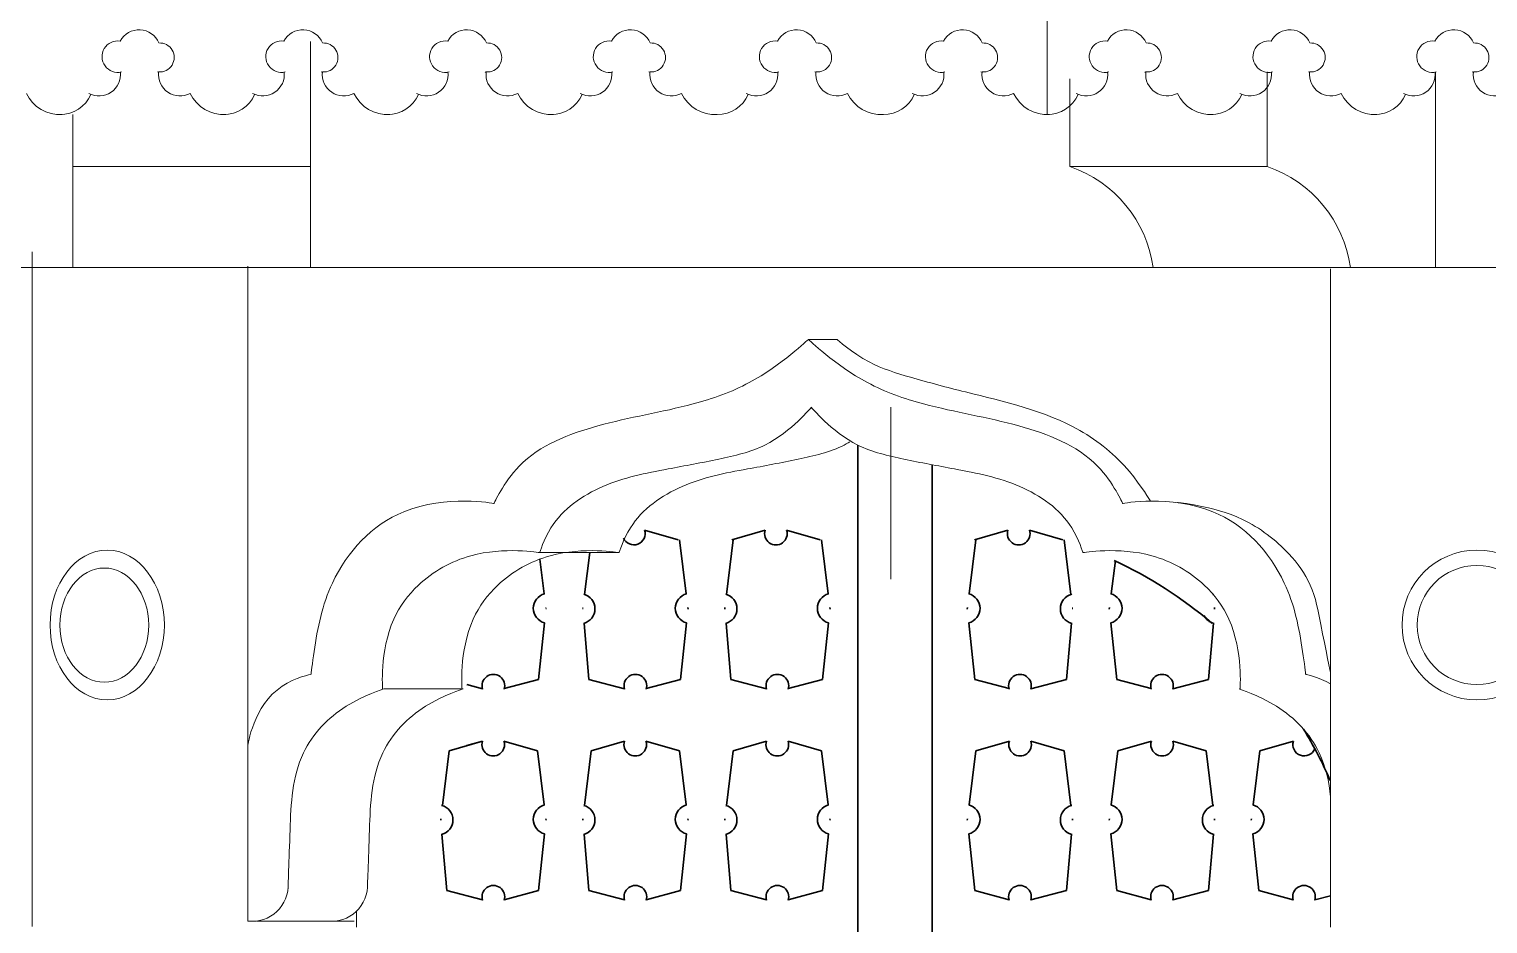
# Model space of a CAD drawing. Header units: millimetres. Extents: x 2399 to 111977, y 1313 to 59551.
# Drawn here: x 40416 to 41961, y 45612 to 46560 of the extents above; entities that cross this region are included whole.
import ezdxf

# ---------------------------------------------------------------- set-up
doc = ezdxf.new("R2010")
doc.units = ezdxf.units.MM
doc.layers.add('detail1', color=7, linetype='Continuous', lineweight=35)
doc.layers.add('main line', color=7, linetype='Continuous', lineweight=13)
doc.layers.add('hatch1', color=7, linetype='Continuous', lineweight=20, true_color=0x6a6a6a)

msp = doc.modelspace()

# ---------------------------------------------------------------- linework, layer by layer
at = {"layer": 'detail1', "color": 7, "linetype": 'Continuous', "lineweight": 35}
for p, q in [((41293.7821, 46119.5093), (41293.7821, 44698.128)), ((41372.6551, 46098.5704), (41372.6551, 44698.128)), ((41103.4126, 46019.0482), (41068.0186, 46029.391)), ((41112.0496, 45961.8144), (41104.8597, 46019.0482)), ((41161.946, 46019.0482), (41154.7821, 45961.1341)), ((41195.6557, 46029.391), (41160.4989, 46019.0482)), ((41253.8055, 46019.0482), (41218.4115, 46029.391)), ((41262.4425, 45961.8144), (41255.2526, 46019.0482)), ((41411.6561, 45961.8144), (41418.846, 46019.0482)), ((41417.3989, 46019.0482), (41452.7929, 46029.391)), ((41475.5487, 46029.391), (41510.7055, 46019.0482)), ((41512.1526, 46019.0482), (41519.3165, 45961.1341)), ((41009.8769, 46005.4979), (41004.3892, 45961.1341)), ((40961.6567, 45961.8144), (40957.0282, 45998.6587)), ((41562.049, 45961.8144), (41566.5088, 45997.3158)), ((41114.0611, 45945.8021), (41113.878, 45947.2603)), ((41153.0659, 45947.2603), (41152.8856, 45945.8021)), ((41264.454, 45945.8021), (41264.2708, 45947.2603)), ((41409.6446, 45945.8021), (41409.8278, 45947.2603)), ((41560.0375, 45945.8021), (41560.2206, 45947.2603)), ((41671.4255, 45947.2603), (41671.6059, 45945.8021)), ((40955.4924, 45871.1693), (40962.0647, 45931.1642)), ((41003.8183, 45930.7353), (41009.0593, 45871.1693)), ((41105.8853, 45871.1693), (41112.4576, 45931.1642)), ((41154.2112, 45930.7353), (41159.4522, 45871.1693)), ((41256.2782, 45871.1693), (41262.8505, 45931.1642)), ((41417.8204, 45871.1693), (41411.2481, 45931.1642)), ((41519.8874, 45930.7353), (41514.6464, 45871.1693)), ((41568.2133, 45871.1693), (41561.641, 45931.1642)), ((41670.2803, 45930.7353), (41665.0393, 45871.1693)), ((40879.6423, 45865.707), (40896.3106, 45861.3664)), ((40919.3966, 45861.4519), (40955.4924, 45871.1693)), ((41009.0593, 45871.1693), (41046.7035, 45861.3664)), ((41069.7895, 45861.4519), (41105.8853, 45871.1693)), ((41159.4522, 45871.1693), (41197.0964, 45861.3664)), ((41220.1823, 45861.4519), (41256.2782, 45871.1693)), ((41453.9163, 45861.4519), (41417.8204, 45871.1693)), ((41514.6464, 45871.1693), (41477.0022, 45861.3664)), ((41604.3091, 45861.4519), (41568.2133, 45871.1693)), ((41665.0393, 45871.1693), (41627.3951, 45861.3664)), ((40896.317, 45805.869), (40861.1602, 45795.5263)), ((40896.317, 45805.869), (40879.6124, 45801.1355)), ((40919.0729, 45805.869), (40954.4668, 45795.5263)), ((41046.7099, 45805.869), (41011.5531, 45795.5263)), ((41104.8597, 45795.5263), (41069.4657, 45805.869)), ((41197.1028, 45805.869), (41161.946, 45795.5263)), ((41255.2526, 45795.5263), (41219.8586, 45805.869)), ((41418.846, 45795.5263), (41454.24, 45805.869)), ((41476.9958, 45805.869), (41512.1526, 45795.5263)), ((41569.2389, 45795.5263), (41604.6329, 45805.869)), ((41627.3887, 45805.869), (41662.5455, 45795.5263)), ((41755.0257, 45805.869), (41719.6318, 45795.5263)), ((40861.1602, 45795.5263), (40853.9963, 45737.6121)), ((40961.6567, 45738.2925), (40954.4668, 45795.5263)), ((41011.5531, 45795.5263), (41004.3892, 45737.6121)), ((41112.0496, 45738.2925), (41104.8597, 45795.5263)), ((41161.946, 45795.5263), (41154.7821, 45737.6121)), ((41262.4425, 45738.2925), (41255.2526, 45795.5263)), ((41411.6561, 45738.2925), (41418.846, 45795.5263)), ((41512.1526, 45795.5263), (41519.3165, 45737.6121)), ((41562.049, 45738.2925), (41569.2389, 45795.5263)), ((41662.5455, 45795.5263), (41669.7094, 45737.6121)), ((41712.4419, 45738.2925), (41719.6318, 45795.5263)), ((40852.2802, 45723.7383), (40852.0998, 45722.2802)), ((40963.6683, 45722.2802), (40963.4851, 45723.7383)), ((41002.6731, 45723.7383), (41002.4927, 45722.2802)), ((41114.0611, 45722.2802), (41113.878, 45723.7383)), ((41153.0659, 45723.7383), (41152.8856, 45722.2802)), ((41264.454, 45722.2802), (41264.2708, 45723.7383)), ((41409.6446, 45722.2802), (41409.8278, 45723.7383)), ((41521.0327, 45723.7383), (41521.213, 45722.2802)), ((41560.0375, 45722.2802), (41560.2206, 45723.7383)), ((41671.4255, 45723.7383), (41671.6059, 45722.2802)), ((41710.4303, 45722.2802), (41710.6135, 45723.7383)), ((40853.4255, 45707.2134), (40858.6664, 45647.6473)), ((40955.4924, 45647.6473), (40962.0647, 45707.6423)), ((41003.8183, 45707.2134), (41009.0593, 45647.6473)), ((41105.8853, 45647.6473), (41112.4576, 45707.6423)), ((41154.2112, 45707.2134), (41159.4522, 45647.6473)), ((41256.2782, 45647.6473), (41262.8505, 45707.6423)), ((41417.8204, 45647.6473), (41411.2481, 45707.6423)), ((41519.8874, 45707.2134), (41514.6464, 45647.6473)), ((41568.2133, 45647.6473), (41561.641, 45707.6423)), ((41670.2803, 45707.2134), (41665.0393, 45647.6473)), ((41718.6062, 45647.6473), (41712.0339, 45707.6423)), ((40858.6664, 45647.6473), (40896.3106, 45637.8444)), ((40919.3966, 45637.9299), (40955.4924, 45647.6473)), ((41009.0593, 45647.6473), (41046.7035, 45637.8444)), ((41069.7895, 45637.9299), (41105.8853, 45647.6473)), ((41159.4522, 45647.6473), (41197.0964, 45637.8444)), ((41220.1823, 45637.9299), (41256.2782, 45647.6473)), ((41453.9163, 45637.9299), (41417.8204, 45647.6473)), ((41514.6464, 45647.6473), (41477.0022, 45637.8444)), ((41604.3091, 45637.9299), (41568.2133, 45647.6473)), ((41665.0393, 45647.6473), (41627.3951, 45637.8444)), ((41754.702, 45637.9299), (41718.6062, 45647.6473)), ((40879.6423, 45642.185), (40896.3106, 45637.8444)), ((41794.4564, 45642.185), (41777.788, 45637.8444))]:
    msp.add_line(p, q, dxfattribs=at)
for centre, radius, start, end in [((41056.6407, 46025.6881), 11.9653, 203.2418441, 18.0271726), ((41207.0336, 46025.6881), 11.9653, 161.9728274, 18.0271726), ((41464.1708, 46025.6881), 11.9653, 161.9728274, 18.0271726), ((41370.1584, 45579.4801), 461.0574, 49.6240233, 64.9928705), ((40966.0139, 45946.5446), 15.8793, 104.4005587, 255.5994413), ((40999.5166, 45946.0208), 15.8793, 284.4005587, 75.5994413), ((41116.4068, 45946.5446), 15.8793, 104.4005587, 255.5994413), ((41149.9094, 45946.0208), 15.8793, 284.4005587, 75.5994413), ((41266.7996, 45946.5446), 15.8793, 104.4005587, 255.5994413), ((41407.299, 45946.5446), 15.8793, 284.4005587, 75.5994413), ((41524.1892, 45946.0208), 15.8793, 104.4005587, 255.5994413), ((41557.6918, 45946.5446), 15.8793, 284.4005587, 75.5994413), ((41674.582, 45946.0208), 15.8793, 104.4005587, 107.8698459), ((41674.582, 45946.0208), 15.8793, 206.6856969, 255.5994413), ((40907.8419, 45864.5597), 11.9653, 341.9728274, 198.0271726), ((41058.2348, 45864.5597), 11.9653, 341.9728274, 198.0271726), ((41208.6277, 45864.5597), 11.9653, 341.9728274, 198.0271726), ((41465.4709, 45864.5597), 11.9653, 341.9728274, 198.0271726), ((41615.8638, 45864.5597), 11.9653, 341.9728274, 198.0271726), ((41371.6055, 45579.4801), 461.0574, 23.5939121, 31.2414191), ((40907.6949, 45802.1662), 11.9653, 161.9728274, 18.0271726), ((41058.0878, 45802.1662), 11.9653, 161.9728274, 18.0271726), ((41208.4807, 45802.1662), 11.9653, 161.9728274, 18.0271726), ((41465.6179, 45802.1662), 11.9653, 161.9728274, 18.0271726), ((41616.0108, 45802.1662), 11.9653, 161.9728274, 18.0271726), ((41766.4037, 45802.1662), 11.9653, 161.9728274, 339.4513972), ((40849.1237, 45722.4989), 15.8793, 284.4005587, 75.5994413), ((40966.0139, 45723.0227), 15.8793, 104.4005587, 255.5994413), ((40999.5166, 45722.4989), 15.8793, 284.4005587, 75.5994413), ((41116.4068, 45723.0227), 15.8793, 104.4005587, 255.5994413), ((41149.9094, 45722.4989), 15.8793, 284.4005587, 75.5994413), ((41266.7996, 45723.0227), 15.8793, 104.4005587, 255.5994413), ((41407.299, 45723.0227), 15.8793, 284.4005587, 75.5994413), ((41524.1892, 45722.4989), 15.8793, 104.4005587, 255.5994413), ((41557.6918, 45723.0227), 15.8793, 284.4005587, 75.5994413), ((41674.582, 45722.4989), 15.8793, 104.4005587, 255.5994413), ((41708.0847, 45723.0227), 15.8793, 284.4005587, 75.5994413), ((40907.8419, 45641.0377), 11.9653, 341.9728274, 198.0271726), ((41058.2348, 45641.0377), 11.9653, 341.9728274, 198.0271726), ((41208.6277, 45641.0377), 11.9653, 341.9728274, 198.0271726), ((41465.4709, 45641.0377), 11.9653, 341.9728274, 198.0271726), ((41615.8638, 45641.0377), 11.9653, 341.9728274, 198.0271726), ((41766.2567, 45641.0377), 11.9653, 341.9728274, 198.0271726)]:
    msp.add_arc(centre, radius, start, end, dxfattribs=at)
at = {"layer": 'hatch1', "color": 251, "linetype": 'Continuous', "lineweight": 20, "true_color": 0x6a6a6a}
for p, q in [((40963.6683, 45945.8021), (40963.4851, 45947.2603)), ((41002.6731, 45947.2603), (41002.4927, 45945.8021)), ((41521.0327, 45947.2603), (41521.213, 45945.8021))]:
    msp.add_line(p, q, dxfattribs=at)
msp.add_arc((41371.6055, 45579.4801), 461.0574, 23.5939121, 31.2414191, dxfattribs=at)
at = {"layer": 'main line', "color": 7, "linetype": 'Continuous', "lineweight": 13}
for p, q in [((41494.2209, 46469.5227), (41494.2209, 46669.4299)), ((40714.3394, 46307.3923), (40714.3394, 46546.9166)), ((41727.3974, 46414.4103), (41727.3974, 46514.6325)), ((41905.6146, 46307.3923), (41905.6146, 46514.6325)), ((41518.4532, 46414.4103), (41518.4532, 46507.276)), ((40462.5478, 46307.3923), (40462.5478, 46469.5227)), ((40714.3394, 46414.4103), (40462.5478, 46414.4103)), ((41518.4532, 46414.4103), (41727.3974, 46414.4103)), ((40419.6131, 45609.7199), (40419.6131, 46324.2577)), ((40647.8431, 45615.3063), (40647.8431, 46308.781)), ((45618.0583, 46307.3923), (40149.5606, 46307.3923)), ((41794.4564, 45608.6844), (41794.4564, 46306.236)), ((41328.6235, 46159.4724), (41328.6235, 45977.2945)), ((41328.6235, 46159.4724), (41328.6235, 45977.2945)), ((41293.7821, 46119.5093), (41293.7821, 44698.128)), ((41372.6551, 46098.5704), (41372.6551, 44698.128)), ((40956.9479, 46005.4979), (41041.0076, 46005.4979)), ((40791.6827, 45861.2704), (40875.7425, 45861.2704)), ((40760.2673, 45615.3063), (40656.8696, 45615.3063)), ((40763.0461, 45608.6844), (40763.0461, 45625.8484))]:
    msp.add_line(p, q, dxfattribs=at)
at = {"layer": 'main line', "color": 7, "linetype": 'Continuous', "lineweight": 13, "flags": 128}
for points in [[(40514.0881, 46514.6325, -1.219803903), (40512.6577, 46547.3144, -0.63216014), (40553.6217, 46545.3161, -1.067465283), (40553.3869, 46514.6325, 0.60309642), (40586.7787, 46491.8662)], [(40514.0881, 46514.6325, -1.219803903), (40512.6577, 46547.3144, -0.63216014), (40553.6217, 46545.3161, -1.067465283), (40553.3869, 46514.6325, 0.60309642), (40586.7787, 46491.8662)], [(40514.0881, 46514.6325, -1.219803903), (40512.6577, 46547.3144, -0.63216014), (40553.6217, 46545.3161, -1.067465283), (40553.3869, 46514.6325, 0.60309642), (40586.7787, 46491.8662)], [(40514.0881, 46514.6325, -1.219803903), (40512.6577, 46547.3144, -0.63216014), (40553.6217, 46545.3161, -1.067465283), (40553.3869, 46514.6325, 0.60309642), (40586.7787, 46491.8662)], [(40514.0881, 46514.6325, -1.219803903), (40512.6577, 46547.3144, -0.63216014), (40553.6217, 46545.3161, -1.067465283), (40553.3869, 46514.6325, 0.60309642), (40586.7787, 46491.8662)], [(40514.0881, 46514.6325, -1.219803903), (40512.6577, 46547.3144, -0.63216014), (40553.6217, 46545.3161, -1.067465283), (40553.3869, 46514.6325, 0.60309642), (40586.7787, 46491.8662)], [(40687.5001, 46514.6325, -1.219803903), (40686.0696, 46547.3144, -0.63216014), (40727.0336, 46545.3161, -1.067465283), (40726.7989, 46514.6325, 0.60309642), (40760.1906, 46491.8662)], [(40687.5001, 46514.6325, -1.219803903), (40686.0696, 46547.3144, -0.63216014), (40727.0336, 46545.3161, -1.067465283), (40726.7989, 46514.6325, 0.60309642), (40760.1906, 46491.8662)], [(40687.5001, 46514.6325, -1.219803903), (40686.0696, 46547.3144, -0.63216014), (40727.0336, 46545.3161, -1.067465283), (40726.7989, 46514.6325, 0.60309642), (40760.1906, 46491.8662)], [(40687.5001, 46514.6325, -1.219803903), (40686.0696, 46547.3144, -0.63216014), (40727.0336, 46545.3161, -1.067465283), (40726.7989, 46514.6325, 0.60309642), (40760.1906, 46491.8662)], [(40687.5001, 46514.6325, -1.219803903), (40686.0696, 46547.3144, -0.63216014), (40727.0336, 46545.3161, -1.067465283), (40726.7989, 46514.6325, 0.60309642), (40760.1906, 46491.8662)], [(40687.5001, 46514.6325, -1.219803903), (40686.0696, 46547.3144, -0.63216014), (40727.0336, 46545.3161, -1.067465283), (40726.7989, 46514.6325, 0.60309642), (40760.1906, 46491.8662)], [(40860.912, 46514.6325, -1.219803903), (40859.4816, 46547.3144, -0.63216014), (40900.4456, 46545.3161, -1.067465283), (40900.2109, 46514.6325, 0.60309642), (40933.6026, 46491.8662)], [(40860.912, 46514.6325, -1.219803903), (40859.4816, 46547.3144, -0.63216014), (40900.4456, 46545.3161, -1.067465283), (40900.2109, 46514.6325, 0.60309642), (40933.6026, 46491.8662)], [(40860.912, 46514.6325, -1.219803903), (40859.4816, 46547.3144, -0.63216014), (40900.4456, 46545.3161, -1.067465283), (40900.2109, 46514.6325, 0.60309642), (40933.6026, 46491.8662)], [(40860.912, 46514.6325, -1.219803903), (40859.4816, 46547.3144, -0.63216014), (40900.4456, 46545.3161, -1.067465283), (40900.2109, 46514.6325, 0.60309642), (40933.6026, 46491.8662)], [(40860.912, 46514.6325, -1.219803903), (40859.4816, 46547.3144, -0.63216014), (40900.4456, 46545.3161, -1.067465283), (40900.2109, 46514.6325, 0.60309642), (40933.6026, 46491.8662)], [(40860.912, 46514.6325, -1.219803903), (40859.4816, 46547.3144, -0.63216014), (40900.4456, 46545.3161, -1.067465283), (40900.2109, 46514.6325, 0.60309642), (40933.6026, 46491.8662)], [(41034.324, 46514.6325, -1.219803903), (41032.8936, 46547.3144, -0.63216014), (41073.8576, 46545.3161, -1.067465283), (41073.6228, 46514.6325, 0.60309642), (41107.0146, 46491.8662)], [(41034.324, 46514.6325, -1.219803903), (41032.8936, 46547.3144, -0.63216014), (41073.8576, 46545.3161, -1.067465283), (41073.6228, 46514.6325, 0.60309642), (41107.0146, 46491.8662)], [(41034.324, 46514.6325, -1.219803903), (41032.8936, 46547.3144, -0.63216014), (41073.8576, 46545.3161, -1.067465283), (41073.6228, 46514.6325, 0.60309642), (41107.0146, 46491.8662)], [(41034.324, 46514.6325, -1.219803903), (41032.8936, 46547.3144, -0.63216014), (41073.8576, 46545.3161, -1.067465283), (41073.6228, 46514.6325, 0.60309642), (41107.0146, 46491.8662)], [(41034.324, 46514.6325, -1.219803903), (41032.8936, 46547.3144, -0.63216014), (41073.8576, 46545.3161, -1.067465283), (41073.6228, 46514.6325, 0.60309642), (41107.0146, 46491.8662)], [(41034.324, 46514.6325, -1.219803903), (41032.8936, 46547.3144, -0.63216014), (41073.8576, 46545.3161, -1.067465283), (41073.6228, 46514.6325, 0.60309642), (41107.0146, 46491.8662)], [(41210.1907, 46514.6325, -1.219803903), (41208.7602, 46547.3144, -0.63216014), (41249.7243, 46545.3161, -1.067465283), (41249.4895, 46514.6325, 0.60309642), (41282.8813, 46491.8662)], [(41210.1907, 46514.6325, -1.219803903), (41208.7602, 46547.3144, -0.63216014), (41249.7243, 46545.3161, -1.067465283), (41249.4895, 46514.6325, 0.60309642), (41282.8813, 46491.8662)], [(41210.1907, 46514.6325, -1.219803903), (41208.7602, 46547.3144, -0.63216014), (41249.7243, 46545.3161, -1.067465283), (41249.4895, 46514.6325, 0.60309642), (41282.8813, 46491.8662)], [(41210.1907, 46514.6325, -1.219803903), (41208.7602, 46547.3144, -0.63216014), (41249.7243, 46545.3161, -1.067465283), (41249.4895, 46514.6325, 0.60309642), (41282.8813, 46491.8662)], [(41210.1907, 46514.6325, -1.219803903), (41208.7602, 46547.3144, -0.63216014), (41249.7243, 46545.3161, -1.067465283), (41249.4895, 46514.6325, 0.60309642), (41282.8813, 46491.8662)], [(41210.1907, 46514.6325, -1.219803903), (41208.7602, 46547.3144, -0.63216014), (41249.7243, 46545.3161, -1.067465283), (41249.4895, 46514.6325, 0.60309642), (41282.8813, 46491.8662)], [(41386.0574, 46514.6325, -1.219803903), (41384.6269, 46547.3144, -0.63216014), (41425.591, 46545.3161, -1.067465283), (41425.3562, 46514.6325, 0.60309642), (41458.748, 46491.8662)], [(41386.0574, 46514.6325, -1.219803903), (41384.6269, 46547.3144, -0.63216014), (41425.591, 46545.3161, -1.067465283), (41425.3562, 46514.6325, 0.60309642), (41458.748, 46491.8662)], [(41386.0574, 46514.6325, -1.219803903), (41384.6269, 46547.3144, -0.63216014), (41425.591, 46545.3161, -1.067465283), (41425.3562, 46514.6325, 0.60309642), (41458.748, 46491.8662)], [(41386.0574, 46514.6325, -1.219803903), (41384.6269, 46547.3144, -0.63216014), (41425.591, 46545.3161, -1.067465283), (41425.3562, 46514.6325, 0.60309642), (41458.748, 46491.8662)], [(41386.0574, 46514.6325, -1.219803903), (41384.6269, 46547.3144, -0.63216014), (41425.591, 46545.3161, -1.067465283), (41425.3562, 46514.6325, 0.60309642), (41458.748, 46491.8662)], [(41386.0574, 46514.6325, -1.219803903), (41384.6269, 46547.3144, -0.63216014), (41425.591, 46545.3161, -1.067465283), (41425.3562, 46514.6325, 0.60309642), (41458.748, 46491.8662)], [(41559.4694, 46514.6325, -1.219803903), (41558.0389, 46547.3144, -0.63216014), (41599.0029, 46545.3161, -1.067465283), (41598.7682, 46514.6325, 0.60309642), (41632.1599, 46491.8662)], [(41559.4694, 46514.6325, -1.219803903), (41558.0389, 46547.3144, -0.63216014), (41599.0029, 46545.3161, -1.067465283), (41598.7682, 46514.6325, 0.60309642), (41632.1599, 46491.8662)], [(41559.4694, 46514.6325, -1.219803903), (41558.0389, 46547.3144, -0.63216014), (41599.0029, 46545.3161, -1.067465283), (41598.7682, 46514.6325, 0.60309642), (41632.1599, 46491.8662)], [(41559.4694, 46514.6325, -1.219803903), (41558.0389, 46547.3144, -0.63216014), (41599.0029, 46545.3161, -1.067465283), (41598.7682, 46514.6325, 0.60309642), (41632.1599, 46491.8662)], [(41559.4694, 46514.6325, -1.219803903), (41558.0389, 46547.3144, -0.63216014), (41599.0029, 46545.3161, -1.067465283), (41598.7682, 46514.6325, 0.60309642), (41632.1599, 46491.8662)], [(41559.4694, 46514.6325, -1.219803903), (41558.0389, 46547.3144, -0.63216014), (41599.0029, 46545.3161, -1.067465283), (41598.7682, 46514.6325, 0.60309642), (41632.1599, 46491.8662)], [(41732.8813, 46514.6325, -1.219803903), (41731.4509, 46547.3144, -0.63216014), (41772.4149, 46545.3161, -1.067465283), (41772.1801, 46514.6325, 0.60309642), (41805.5719, 46491.8662)], [(41732.8813, 46514.6325, -1.219803903), (41731.4509, 46547.3144, -0.63216014), (41772.4149, 46545.3161, -1.067465283), (41772.1801, 46514.6325, 0.60309642), (41805.5719, 46491.8662)], [(41732.8813, 46514.6325, -1.219803903), (41731.4509, 46547.3144, -0.63216014), (41772.4149, 46545.3161, -1.067465283), (41772.1801, 46514.6325, 0.60309642), (41805.5719, 46491.8662)], [(41732.8813, 46514.6325, -1.219803903), (41731.4509, 46547.3144, -0.63216014), (41772.4149, 46545.3161, -1.067465283), (41772.1801, 46514.6325, 0.60309642), (41805.5719, 46491.8662)], [(41732.8813, 46514.6325, -1.219803903), (41731.4509, 46547.3144, -0.63216014), (41772.4149, 46545.3161, -1.067465283), (41772.1801, 46514.6325, 0.60309642), (41805.5719, 46491.8662)], [(41732.8813, 46514.6325, -1.219803903), (41731.4509, 46547.3144, -0.63216014), (41772.4149, 46545.3161, -1.067465283), (41772.1801, 46514.6325, 0.60309642), (41805.5719, 46491.8662)], [(41906.2933, 46514.6325, -1.219803903), (41904.8628, 46547.3144, -0.63216014), (41945.8269, 46545.3161, -1.067465283), (41945.5921, 46514.6325, 0.60309642), (41978.9839, 46491.8662)], [(41906.2933, 46514.6325, -1.219803903), (41904.8628, 46547.3144, -0.63216014), (41945.8269, 46545.3161, -1.067465283), (41945.5921, 46514.6325, 0.60309642), (41978.9839, 46491.8662)], [(41906.2933, 46514.6325, -1.219803903), (41904.8628, 46547.3144, -0.63216014), (41945.8269, 46545.3161, -1.067465283), (41945.5921, 46514.6325, 0.60309642), (41978.9839, 46491.8662)], [(41906.2933, 46514.6325, -1.219803903), (41904.8628, 46547.3144, -0.63216014), (41945.8269, 46545.3161, -1.067465283), (41945.5921, 46514.6325, 0.60309642), (41978.9839, 46491.8662)], [(41906.2933, 46514.6325, -1.219803903), (41904.8628, 46547.3144, -0.63216014), (41945.8269, 46545.3161, -1.067465283), (41945.5921, 46514.6325, 0.60309642), (41978.9839, 46491.8662)], [(41906.2933, 46514.6325, -1.219803903), (41904.8628, 46547.3144, -0.63216014), (41945.8269, 46545.3161, -1.067465283), (41945.5921, 46514.6325, 0.60309642), (41978.9839, 46491.8662)], [(40512.8904, 46514.6325, -0.60309642), (40479.4986, 46491.8662)], [(40512.8904, 46514.6325, -0.60309642), (40479.4986, 46491.8662)], [(40512.8904, 46514.6325, -0.60309642), (40479.4986, 46491.8662)], [(40512.8904, 46514.6325, -0.60309642), (40479.4986, 46491.8662)], [(40512.8904, 46514.6325, -0.60309642), (40479.4986, 46491.8662)], [(40512.8904, 46514.6325, -0.60309642), (40479.4986, 46491.8662)], [(40552.1892, 46514.6325, 0.017938026), (40553.3606, 46514.3886)], [(40552.1892, 46514.6325, 0.017938026), (40553.3606, 46514.3886)], [(40552.1892, 46514.6325, 0.017938026), (40553.3606, 46514.3886)], [(40552.1892, 46514.6325, 0.017938026), (40553.3606, 46514.3886)], [(40552.1892, 46514.6325, 0.017938026), (40553.3606, 46514.3886)], [(40552.1892, 46514.6325, 0.017938026), (40553.3606, 46514.3886)], [(40686.3024, 46514.6325, -0.60309642), (40652.9106, 46491.8662)], [(40686.3024, 46514.6325, -0.60309642), (40652.9106, 46491.8662)], [(40686.3024, 46514.6325, -0.60309642), (40652.9106, 46491.8662)], [(40686.3024, 46514.6325, -0.60309642), (40652.9106, 46491.8662)], [(40686.3024, 46514.6325, -0.60309642), (40652.9106, 46491.8662)], [(40686.3024, 46514.6325, -0.60309642), (40652.9106, 46491.8662)], [(40725.6012, 46514.6325, 0.017938026), (40726.7725, 46514.3886)], [(40725.6012, 46514.6325, 0.017938026), (40726.7725, 46514.3886)], [(40725.6012, 46514.6325, 0.017938026), (40726.7725, 46514.3886)], [(40725.6012, 46514.6325, 0.017938026), (40726.7725, 46514.3886)], [(40725.6012, 46514.6325, 0.017938026), (40726.7725, 46514.3886)], [(40725.6012, 46514.6325, 0.017938026), (40726.7725, 46514.3886)], [(40859.7143, 46514.6325, -0.60309642), (40826.3226, 46491.8662)], [(40859.7143, 46514.6325, -0.60309642), (40826.3226, 46491.8662)], [(40859.7143, 46514.6325, -0.60309642), (40826.3226, 46491.8662)], [(40859.7143, 46514.6325, -0.60309642), (40826.3226, 46491.8662)], [(40859.7143, 46514.6325, -0.60309642), (40826.3226, 46491.8662)], [(40859.7143, 46514.6325, -0.60309642), (40826.3226, 46491.8662)], [(40899.0131, 46514.6325, 0.017938026), (40900.1845, 46514.3886)], [(40899.0131, 46514.6325, 0.017938026), (40900.1845, 46514.3886)], [(40899.0131, 46514.6325, 0.017938026), (40900.1845, 46514.3886)], [(40899.0131, 46514.6325, 0.017938026), (40900.1845, 46514.3886)], [(40899.0131, 46514.6325, 0.017938026), (40900.1845, 46514.3886)], [(40899.0131, 46514.6325, 0.017938026), (40900.1845, 46514.3886)], [(41033.1263, 46514.6325, -0.60309642), (40999.7345, 46491.8662)], [(41033.1263, 46514.6325, -0.60309642), (40999.7345, 46491.8662)], [(41033.1263, 46514.6325, -0.60309642), (40999.7345, 46491.8662)], [(41033.1263, 46514.6325, -0.60309642), (40999.7345, 46491.8662)], [(41033.1263, 46514.6325, -0.60309642), (40999.7345, 46491.8662)], [(41033.1263, 46514.6325, -0.60309642), (40999.7345, 46491.8662)], [(41072.4251, 46514.6325, 0.017938026), (41073.5965, 46514.3886)], [(41072.4251, 46514.6325, 0.017938026), (41073.5965, 46514.3886)], [(41072.4251, 46514.6325, 0.017938026), (41073.5965, 46514.3886)], [(41072.4251, 46514.6325, 0.017938026), (41073.5965, 46514.3886)], [(41072.4251, 46514.6325, 0.017938026), (41073.5965, 46514.3886)], [(41072.4251, 46514.6325, 0.017938026), (41073.5965, 46514.3886)], [(41208.993, 46514.6325, -0.60309642), (41175.6012, 46491.8662)], [(41208.993, 46514.6325, -0.60309642), (41175.6012, 46491.8662)], [(41208.993, 46514.6325, -0.60309642), (41175.6012, 46491.8662)], [(41208.993, 46514.6325, -0.60309642), (41175.6012, 46491.8662)], [(41208.993, 46514.6325, -0.60309642), (41175.6012, 46491.8662)], [(41208.993, 46514.6325, -0.60309642), (41175.6012, 46491.8662)], [(41248.2918, 46514.6325, 0.017938026), (41249.4632, 46514.3886)], [(41248.2918, 46514.6325, 0.017938026), (41249.4632, 46514.3886)], [(41248.2918, 46514.6325, 0.017938026), (41249.4632, 46514.3886)], [(41248.2918, 46514.6325, 0.017938026), (41249.4632, 46514.3886)], [(41248.2918, 46514.6325, 0.017938026), (41249.4632, 46514.3886)], [(41248.2918, 46514.6325, 0.017938026), (41249.4632, 46514.3886)], [(41384.8597, 46514.6325, -0.60309642), (41351.4679, 46491.8662)], [(41384.8597, 46514.6325, -0.60309642), (41351.4679, 46491.8662)], [(41384.8597, 46514.6325, -0.60309642), (41351.4679, 46491.8662)], [(41384.8597, 46514.6325, -0.60309642), (41351.4679, 46491.8662)], [(41384.8597, 46514.6325, -0.60309642), (41351.4679, 46491.8662)], [(41384.8597, 46514.6325, -0.60309642), (41351.4679, 46491.8662)], [(41424.1585, 46514.6325, 0.017938026), (41425.3299, 46514.3886)], [(41424.1585, 46514.6325, 0.017938026), (41425.3299, 46514.3886)], [(41424.1585, 46514.6325, 0.017938026), (41425.3299, 46514.3886)], [(41424.1585, 46514.6325, 0.017938026), (41425.3299, 46514.3886)], [(41424.1585, 46514.6325, 0.017938026), (41425.3299, 46514.3886)], [(41424.1585, 46514.6325, 0.017938026), (41425.3299, 46514.3886)], [(41558.2716, 46514.6325, -0.60309642), (41524.8799, 46491.8662)], [(41558.2716, 46514.6325, -0.60309642), (41524.8799, 46491.8662)], [(41558.2716, 46514.6325, -0.60309642), (41524.8799, 46491.8662)], [(41558.2716, 46514.6325, -0.60309642), (41524.8799, 46491.8662)], [(41558.2716, 46514.6325, -0.60309642), (41524.8799, 46491.8662)], [(41558.2716, 46514.6325, -0.60309642), (41524.8799, 46491.8662)], [(41597.5705, 46514.6325, 0.017938026), (41598.7418, 46514.3886)], [(41597.5705, 46514.6325, 0.017938026), (41598.7418, 46514.3886)], [(41597.5705, 46514.6325, 0.017938026), (41598.7418, 46514.3886)], [(41597.5705, 46514.6325, 0.017938026), (41598.7418, 46514.3886)], [(41597.5705, 46514.6325, 0.017938026), (41598.7418, 46514.3886)], [(41597.5705, 46514.6325, 0.017938026), (41598.7418, 46514.3886)], [(41731.6836, 46514.6325, -0.60309642), (41698.2918, 46491.8662)], [(41731.6836, 46514.6325, -0.60309642), (41698.2918, 46491.8662)], [(41731.6836, 46514.6325, -0.60309642), (41698.2918, 46491.8662)], [(41731.6836, 46514.6325, -0.60309642), (41698.2918, 46491.8662)], [(41731.6836, 46514.6325, -0.60309642), (41698.2918, 46491.8662)], [(41731.6836, 46514.6325, -0.60309642), (41698.2918, 46491.8662)], [(41770.9824, 46514.6325, 0.017938026), (41772.1538, 46514.3886)], [(41770.9824, 46514.6325, 0.017938026), (41772.1538, 46514.3886)], [(41770.9824, 46514.6325, 0.017938026), (41772.1538, 46514.3886)], [(41770.9824, 46514.6325, 0.017938026), (41772.1538, 46514.3886)], [(41770.9824, 46514.6325, 0.017938026), (41772.1538, 46514.3886)], [(41770.9824, 46514.6325, 0.017938026), (41772.1538, 46514.3886)], [(41905.0956, 46514.6325, -0.60309642), (41871.7038, 46491.8662)], [(41905.0956, 46514.6325, -0.60309642), (41871.7038, 46491.8662)], [(41905.0956, 46514.6325, -0.60309642), (41871.7038, 46491.8662)], [(41905.0956, 46514.6325, -0.60309642), (41871.7038, 46491.8662)], [(41905.0956, 46514.6325, -0.60309642), (41871.7038, 46491.8662)], [(41905.0956, 46514.6325, -0.60309642), (41871.7038, 46491.8662)], [(41944.3944, 46514.6325, 0.017938026), (41945.5658, 46514.3886)], [(41944.3944, 46514.6325, 0.017938026), (41945.5658, 46514.3886)], [(41944.3944, 46514.6325, 0.017938026), (41945.5658, 46514.3886)], [(41944.3944, 46514.6325, 0.017938026), (41945.5658, 46514.3886)], [(41944.3944, 46514.6325, 0.017938026), (41945.5658, 46514.3886)], [(41944.3944, 46514.6325, 0.017938026), (41945.5658, 46514.3886)], [(40451.2944, 46469.5227, -0.304535594), (40413.3667, 46491.8662)], [(40451.2944, 46469.5227, -0.304535594), (40413.3667, 46491.8662)], [(40451.2944, 46469.5227, -0.304535594), (40413.3667, 46491.8662)], [(40451.2944, 46469.5227, -0.304535594), (40413.3667, 46491.8662)], [(40451.2944, 46469.5227, -0.304535594), (40413.3667, 46491.8662)], [(40451.2944, 46469.5227, -0.304535594), (40413.3667, 46491.8662)], [(40481.613, 46490.8813, -0.304535594), (40448.8397, 46469.5227)], [(40481.613, 46490.8813, -0.304535594), (40448.8397, 46469.5227)], [(40481.613, 46490.8813, -0.304535594), (40448.8397, 46469.5227)], [(40481.613, 46490.8813, -0.304535594), (40448.8397, 46469.5227)], [(40481.613, 46490.8813, -0.304535594), (40448.8397, 46469.5227)], [(40481.613, 46490.8813, -0.304535594), (40448.8397, 46469.5227)], [(40624.7064, 46469.5227, -0.304535594), (40586.7787, 46491.8662)], [(40624.7064, 46469.5227, -0.304535594), (40586.7787, 46491.8662)], [(40624.7064, 46469.5227, -0.304535594), (40586.7787, 46491.8662)], [(40624.7064, 46469.5227, -0.304535594), (40586.7787, 46491.8662)], [(40624.7064, 46469.5227, -0.304535594), (40586.7787, 46491.8662)], [(40624.7064, 46469.5227, -0.304535594), (40586.7787, 46491.8662)], [(40655.025, 46490.8813, -0.304535594), (40622.2516, 46469.5227)], [(40655.025, 46490.8813, -0.304535594), (40622.2516, 46469.5227)], [(40655.025, 46490.8813, -0.304535594), (40622.2516, 46469.5227)], [(40655.025, 46490.8813, -0.304535594), (40622.2516, 46469.5227)], [(40655.025, 46490.8813, -0.304535594), (40622.2516, 46469.5227)], [(40655.025, 46490.8813, -0.304535594), (40622.2516, 46469.5227)], [(40798.1183, 46469.5227, -0.304535594), (40760.1906, 46491.8662)], [(40798.1183, 46469.5227, -0.304535594), (40760.1906, 46491.8662)], [(40798.1183, 46469.5227, -0.304535594), (40760.1906, 46491.8662)], [(40798.1183, 46469.5227, -0.304535594), (40760.1906, 46491.8662)], [(40798.1183, 46469.5227, -0.304535594), (40760.1906, 46491.8662)], [(40798.1183, 46469.5227, -0.304535594), (40760.1906, 46491.8662)], [(40828.437, 46490.8813, -0.304535594), (40795.6636, 46469.5227)], [(40828.437, 46490.8813, -0.304535594), (40795.6636, 46469.5227)], [(40828.437, 46490.8813, -0.304535594), (40795.6636, 46469.5227)], [(40828.437, 46490.8813, -0.304535594), (40795.6636, 46469.5227)], [(40828.437, 46490.8813, -0.304535594), (40795.6636, 46469.5227)], [(40828.437, 46490.8813, -0.304535594), (40795.6636, 46469.5227)], [(40971.5303, 46469.5227, -0.304535594), (40933.6026, 46491.8662)], [(40971.5303, 46469.5227, -0.304535594), (40933.6026, 46491.8662)], [(40971.5303, 46469.5227, -0.304535594), (40933.6026, 46491.8662)], [(40971.5303, 46469.5227, -0.304535594), (40933.6026, 46491.8662)], [(40971.5303, 46469.5227, -0.304535594), (40933.6026, 46491.8662)], [(40971.5303, 46469.5227, -0.304535594), (40933.6026, 46491.8662)], [(41001.8489, 46490.8813, -0.304535594), (40969.0756, 46469.5227)], [(41001.8489, 46490.8813, -0.304535594), (40969.0756, 46469.5227)], [(41001.8489, 46490.8813, -0.304535594), (40969.0756, 46469.5227)], [(41001.8489, 46490.8813, -0.304535594), (40969.0756, 46469.5227)], [(41001.8489, 46490.8813, -0.304535594), (40969.0756, 46469.5227)], [(41001.8489, 46490.8813, -0.304535594), (40969.0756, 46469.5227)], [(41144.9423, 46469.5227, -0.304535594), (41107.0146, 46491.8662)], [(41144.9423, 46469.5227, -0.304535594), (41107.0146, 46491.8662)], [(41144.9423, 46469.5227, -0.304535594), (41107.0146, 46491.8662)], [(41144.9423, 46469.5227, -0.304535594), (41107.0146, 46491.8662)], [(41144.9423, 46469.5227, -0.304535594), (41107.0146, 46491.8662)], [(41144.9423, 46469.5227, -0.304535594), (41107.0146, 46491.8662)], [(41177.7156, 46490.8813, -0.304535594), (41144.9423, 46469.5227)], [(41177.7156, 46490.8813, -0.304535594), (41144.9423, 46469.5227)], [(41177.7156, 46490.8813, -0.304535594), (41144.9423, 46469.5227)], [(41177.7156, 46490.8813, -0.304535594), (41144.9423, 46469.5227)], [(41177.7156, 46490.8813, -0.304535594), (41144.9423, 46469.5227)], [(41177.7156, 46490.8813, -0.304535594), (41144.9423, 46469.5227)], [(41320.809, 46469.5227, -0.304535594), (41282.8813, 46491.8662)], [(41320.809, 46469.5227, -0.304535594), (41282.8813, 46491.8662)], [(41320.809, 46469.5227, -0.304535594), (41282.8813, 46491.8662)], [(41320.809, 46469.5227, -0.304535594), (41282.8813, 46491.8662)], [(41320.809, 46469.5227, -0.304535594), (41282.8813, 46491.8662)], [(41320.809, 46469.5227, -0.304535594), (41282.8813, 46491.8662)], [(41353.5823, 46490.8813, -0.304535594), (41320.809, 46469.5227)], [(41353.5823, 46490.8813, -0.304535594), (41320.809, 46469.5227)], [(41353.5823, 46490.8813, -0.304535594), (41320.809, 46469.5227)], [(41353.5823, 46490.8813, -0.304535594), (41320.809, 46469.5227)], [(41353.5823, 46490.8813, -0.304535594), (41320.809, 46469.5227)], [(41353.5823, 46490.8813, -0.304535594), (41320.809, 46469.5227)], [(41496.6757, 46469.5227, -0.304535594), (41458.748, 46491.8662)], [(41496.6757, 46469.5227, -0.304535594), (41458.748, 46491.8662)], [(41496.6757, 46469.5227, -0.304535594), (41458.748, 46491.8662)], [(41496.6757, 46469.5227, -0.304535594), (41458.748, 46491.8662)], [(41496.6757, 46469.5227, -0.304535594), (41458.748, 46491.8662)], [(41496.6757, 46469.5227, -0.304535594), (41458.748, 46491.8662)], [(41526.9943, 46490.8813, -0.304535594), (41494.2209, 46469.5227)], [(41526.9943, 46490.8813, -0.304535594), (41494.2209, 46469.5227)], [(41526.9943, 46490.8813, -0.304535594), (41494.2209, 46469.5227)], [(41526.9943, 46490.8813, -0.304535594), (41494.2209, 46469.5227)], [(41526.9943, 46490.8813, -0.304535594), (41494.2209, 46469.5227)], [(41526.9943, 46490.8813, -0.304535594), (41494.2209, 46469.5227)], [(41670.0876, 46469.5227, -0.304535594), (41632.1599, 46491.8662)], [(41670.0876, 46469.5227, -0.304535594), (41632.1599, 46491.8662)], [(41670.0876, 46469.5227, -0.304535594), (41632.1599, 46491.8662)], [(41670.0876, 46469.5227, -0.304535594), (41632.1599, 46491.8662)], [(41670.0876, 46469.5227, -0.304535594), (41632.1599, 46491.8662)], [(41670.0876, 46469.5227, -0.304535594), (41632.1599, 46491.8662)], [(41700.4063, 46490.8813, -0.304535594), (41667.6329, 46469.5227)], [(41700.4063, 46490.8813, -0.304535594), (41667.6329, 46469.5227)], [(41700.4063, 46490.8813, -0.304535594), (41667.6329, 46469.5227)], [(41700.4063, 46490.8813, -0.304535594), (41667.6329, 46469.5227)], [(41700.4063, 46490.8813, -0.304535594), (41667.6329, 46469.5227)], [(41700.4063, 46490.8813, -0.304535594), (41667.6329, 46469.5227)], [(41843.4996, 46469.5227, -0.304535594), (41805.5719, 46491.8662)], [(41843.4996, 46469.5227, -0.304535594), (41805.5719, 46491.8662)], [(41843.4996, 46469.5227, -0.304535594), (41805.5719, 46491.8662)], [(41843.4996, 46469.5227, -0.304535594), (41805.5719, 46491.8662)], [(41843.4996, 46469.5227, -0.304535594), (41805.5719, 46491.8662)], [(41843.4996, 46469.5227, -0.304535594), (41805.5719, 46491.8662)], [(41873.8182, 46490.8813, -0.304535594), (41841.0449, 46469.5227)], [(41873.8182, 46490.8813, -0.304535594), (41841.0449, 46469.5227)], [(41873.8182, 46490.8813, -0.304535594), (41841.0449, 46469.5227)], [(41873.8182, 46490.8813, -0.304535594), (41841.0449, 46469.5227)], [(41873.8182, 46490.8813, -0.304535594), (41841.0449, 46469.5227)], [(41873.8182, 46490.8813, -0.304535594), (41841.0449, 46469.5227)]]:
    msp.add_lwpolyline(points, format="xyb", dxfattribs=at)
at = {"layer": 'main line', "color": 7, "linetype": 'Continuous', "lineweight": 13}
for radius in [79.3031, 63.1589]:
    msp.add_circle((41949.3785, 45928.8788), radius, dxfattribs=at)
for centre, radius, start, end in [((41475.5776, 46289.4625), 132.0994, 7.8008289, 71.0604356), ((41684.5218, 46289.4625), 132.0994, 7.8008289, 71.0604356), ((40652.3563, 45653.2459), 38.2071, 263.2159862, 3.1392096), ((40736.4161, 45653.2459), 38.2071, 263.2159862, 3.1392096)]:
    msp.add_arc(centre, radius, start, end, dxfattribs=at)
for centre, major_axis, ratio in [((40498.9162, 45928.8788), (0, 79.3031), 0.762827774), ((40495.8264, 45928.7479), (0, 60.4946), 0.776919766)]:
    msp.add_ellipse(centre, major_axis=major_axis, ratio=ratio, dxfattribs=at)
for points, knots in [([(40908.4992, 46057.5928), (40908.4992, 46057.5928), (40918.4811, 46079.9885), (40935.2236, 46097.1642), (40957.2625, 46119.7733), (40987.873, 46131.2003), (41018.4555, 46139.7366), (41051.7186, 46149.0212), (41085.9672, 46154.1451), (41119.3565, 46163.0214), (41139.9417, 46168.4939), (41160.1352, 46175.5131), (41178.8622, 46185.6595), (41212.9986, 46204.1547), (41241.3958, 46231.3461), (41241.3958, 46231.3461)], [0, 0, 0, 0, 1, 1, 1, 2, 2, 2, 3, 3, 3, 4, 4, 4, 5, 5, 5, 5]), ([(41574.2924, 46057.5928), (41574.2924, 46057.5928), (41564.3105, 46079.9885), (41547.568, 46097.1642), (41525.5292, 46119.7733), (41494.9186, 46131.2003), (41464.3362, 46139.7366), (41431.0731, 46149.0212), (41396.8245, 46154.1451), (41363.4352, 46163.0214), (41342.8499, 46168.4939), (41322.6565, 46175.5131), (41303.9294, 46185.6595), (41269.793, 46204.1547), (41241.3958, 46231.3461), (41241.3958, 46231.3461)], [0, 0, 0, 0, 1, 1, 1, 2, 2, 2, 3, 3, 3, 4, 4, 4, 5, 5, 5, 5]), ([(41271.8237, 46231.3461), (41271.8237, 46231.3461), (41287.4211, 46217.2541), (41305.7807, 46207.4863), (41319.5155, 46200.1791), (41334.4863, 46195.65), (41349.4398, 46191.3163), (41368.7706, 46185.714), (41388.235, 46180.5759), (41407.7589, 46175.6897), (41449.4004, 46165.2683), (41491.6253, 46156.0739), (41528.841, 46134.9661), (41548.7962, 46123.648), (41566.5535, 46108.858), (41581.3716, 46091.3769), (41593.8112, 46076.7017), (41603.7684, 46060.115), (41603.7684, 46060.115)], [0, 0, 0, 0, 1, 1, 1, 2, 2, 2, 3, 3, 3, 4, 4, 4, 5, 5, 5, 6, 6, 6, 6]), ([(40956.9479, 46005.4979), (40956.9479, 46005.4979), (40961.1909, 46019.5021), (40968.8477, 46031.7595), (40981.4995, 46052.0132), (41001.8551, 46066.045), (41023.833, 46075.6657), (41045.7436, 46085.257), (41069.2927, 46089.7233), (41092.8433, 46094.157), (41110.7492, 46097.5279), (41128.6903, 46100.7147), (41146.4979, 46104.5762), (41163.2203, 46108.2024), (41180.0842, 46111.8025), (41195.3453, 46119.5093), (41223.8342, 46133.896), (41244.5637, 46159.4724), (41244.5637, 46159.4724)], [0, 0, 0, 0, 1, 1, 1, 2, 2, 2, 3, 3, 3, 4, 4, 4, 5, 5, 5, 6, 6, 6, 6]), ([(41532.1796, 46005.4979), (41532.1796, 46005.4979), (41527.9366, 46019.5021), (41520.2798, 46031.7595), (41507.6279, 46052.0132), (41487.2723, 46066.045), (41465.2945, 46075.6657), (41443.3839, 46085.257), (41419.8347, 46089.7233), (41396.2841, 46094.157), (41378.3783, 46097.5279), (41360.4371, 46100.7147), (41342.6295, 46104.5762), (41325.9072, 46108.2024), (41309.0432, 46111.8025), (41293.7821, 46119.5093), (41265.2932, 46133.896), (41244.5637, 46159.4724), (41244.5637, 46159.4724)], [0, 0, 0, 0, 1, 1, 1, 2, 2, 2, 3, 3, 3, 4, 4, 4, 5, 5, 5, 6, 6, 6, 6]), ([(41041.0076, 46005.4979), (41041.0076, 46005.4979), (41045.2507, 46019.5021), (41052.9074, 46031.7595), (41065.5593, 46052.0132), (41085.9149, 46066.045), (41107.8928, 46075.6657), (41129.8034, 46085.257), (41153.2939, 46090.0468), (41176.9031, 46094.157), (41194.8577, 46097.2827), (41212.7304, 46100.7964), (41230.5577, 46104.5762), (41247.3013, 46108.1263), (41264.1694, 46111.7886), (41279.4051, 46119.5093), (41282.3874, 46121.0206), (41285.2853, 46122.6916), (41285.2853, 46122.6916)], [0, 0, 0, 0, 1, 1, 1, 2, 2, 2, 3, 3, 3, 4, 4, 4, 5, 5, 5, 6, 6, 6, 6]), ([(40714.7291, 45876.6698), (40714.7291, 45876.6698), (40716.1442, 45888.7681), (40717.948, 45900.8115), (40721.6761, 45925.7028), (40726.587, 45950.5995), (40737.377, 45973.3213), (40753.154, 46006.5449), (40778.855, 46034.9575), (40812.921, 46048.8653), (40857.9884, 46067.2645), (40908.4992, 46057.5928), (40908.4992, 46057.5928)], [0, 0, 0, 0, 1, 1, 1, 2, 2, 2, 3, 3, 3, 4, 4, 4, 4]), ([(41768.0625, 45876.6698), (41768.0625, 45876.6698), (41766.6474, 45888.7681), (41764.8436, 45900.8115), (41761.1155, 45925.7028), (41756.2046, 45950.5995), (41745.4147, 45973.3213), (41729.6376, 46006.5449), (41703.9366, 46034.9575), (41669.8707, 46048.8653), (41624.8033, 46067.2645), (41574.2924, 46057.5928), (41574.2924, 46057.5928)], [0, 0, 0, 0, 1, 1, 1, 2, 2, 2, 3, 3, 3, 4, 4, 4, 4]), ([(41632.436, 46058.4851), (41632.436, 46058.4851), (41668.9002, 46055.8438), (41701.1941, 46040.6136), (41719.741, 46031.8667), (41736.0436, 46019.1073), (41750.1534, 46004.231), (41759.4342, 45994.446), (41767.4102, 45983.4923), (41772.892, 45971.1977), (41778.7767, 45957.9993), (41781.277, 45943.616), (41784.0848, 45929.4254), (41789.2498, 45903.3221), (41794.4564, 45877.2278), (41794.4564, 45877.2278)], [0, 0, 0, 0, 1, 1, 1, 2, 2, 2, 3, 3, 3, 4, 4, 4, 5, 5, 5, 5]), ([(40956.9479, 46005.4979), (40956.9479, 46005.4979), (40919.3475, 46012.1165), (40883.8582, 46002.2151), (40863.2151, 45996.4558), (40844.2126, 45985.6887), (40828.4877, 45971.1178), (40817.4978, 45960.9343), (40808.5429, 45948.8301), (40802.4495, 45935.1489), (40787.0414, 45900.5538), (40790.6086, 45860.9074), (40790.6086, 45860.9074)], [0, 0, 0, 0, 1, 1, 1, 2, 2, 2, 3, 3, 3, 4, 4, 4, 4]), ([(41041.0076, 46005.4979), (41041.0076, 46005.4979), (41003.4073, 46012.1165), (40967.918, 46002.2151), (40947.2748, 45996.4558), (40928.2723, 45985.6887), (40912.5475, 45971.1178), (40901.5576, 45960.9343), (40892.6027, 45948.8301), (40886.5093, 45935.1489), (40871.1012, 45900.5538), (40874.6684, 45860.9074), (40874.6684, 45860.9074)], [0, 0, 0, 0, 1, 1, 1, 2, 2, 2, 3, 3, 3, 4, 4, 4, 4]), ([(41532.1796, 46005.4979), (41532.1796, 46005.4979), (41569.7799, 46012.1165), (41605.2693, 46002.2151), (41625.9124, 45996.4558), (41644.9149, 45985.6887), (41660.6397, 45971.1178), (41671.6297, 45960.9343), (41680.5845, 45948.8301), (41686.6779, 45935.1489), (41702.086, 45900.5538), (41698.5188, 45860.9074), (41698.5188, 45860.9074)], [0, 0, 0, 0, 1, 1, 1, 2, 2, 2, 3, 3, 3, 4, 4, 4, 4]), ([(40647.8431, 45801.0257), (40647.8431, 45801.0257), (40653.1263, 45843.5079), (40684.286, 45864.1467), (40698.0813, 45873.2841), (40714.7291, 45876.6698), (40714.7291, 45876.6698)], [0, 0, 0, 0, 1, 1, 1, 2, 2, 2, 2]), ([(40791.6827, 45861.2704), (40791.6827, 45861.2704), (40770.5695, 45854.3968), (40751.9641, 45842.7482), (40732.6401, 45830.6498), (40716.3684, 45813.951), (40706.6356, 45793.3494), (40694.7419, 45768.1737), (40693.4969, 45739.7989), (40692.5585, 45711.8204), (40691.5104, 45680.5721), (40690.3619, 45649.3276), (40690.3619, 45649.3276)], [0, 0, 0, 0, 1, 1, 1, 2, 2, 2, 3, 3, 3, 4, 4, 4, 4]), ([(40875.7425, 45861.2704), (40875.7425, 45861.2704), (40854.6292, 45854.3968), (40836.0239, 45842.7482), (40816.6999, 45830.6498), (40800.4282, 45813.951), (40790.6954, 45793.3494), (40778.8017, 45768.1737), (40777.5567, 45739.7989), (40776.6183, 45711.8204), (40775.5702, 45680.5721), (40774.4217, 45649.3276), (40774.4217, 45649.3276)], [0, 0, 0, 0, 1, 1, 1, 2, 2, 2, 3, 3, 3, 4, 4, 4, 4]), ([(41697.4448, 45861.2704), (41697.4448, 45861.2704), (41718.558, 45854.3968), (41737.1634, 45842.7482), (41756.4873, 45830.6498), (41772.7591, 45813.951), (41782.4918, 45793.3494), (41789.3879, 45778.7523), (41792.7041, 45763.0797), (41794.4564, 45747.0325)], [0, 0, 0, 0, 1, 1, 1, 2, 2, 2, 3, 3, 3, 3])]:
    msp.add_open_spline(points, degree=3, knots=knots, dxfattribs=at)
for points in [[(41241.3958, 46231.3461), (41241.3958, 46231.3461), (41271.8237, 46231.3461), (41271.8237, 46231.3461)], [(41794.4564, 45866.6296), (41781.657, 45873.905), (41768.0625, 45876.6698), (41768.0625, 45876.6698)], [(41794.4564, 45866.6296), (41781.657, 45873.905), (41768.0625, 45876.6698), (41768.0625, 45876.6698)]]:
    msp.add_open_spline(points, degree=3, dxfattribs=at)

doc.saveas('drawing.dxf')
